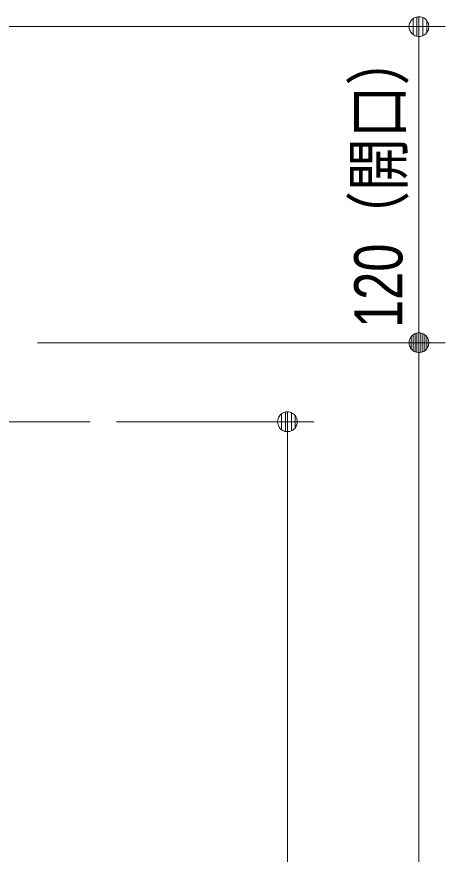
# Model space of a CAD drawing. Units: millimetres, scale not verified. Extents: x -3031 to 3031, y -1522 to 1522.
# Drawn here: x -46.6 to 116.2, y -444.2 to -126.2 of the extents above; entities that cross this region are included whole.
import ezdxf
from ezdxf.enums import TextEntityAlignment as Align

# ---------------------------------------------------------------- set-up
doc = ezdxf.new("R2010")
doc.units = ezdxf.units.MM
doc.header["$LTSCALE"] = 10
doc.linetypes.add('CHAIN1', pattern=[8, 5, -1, 1, -1])
for name, color, linetype, lineweight in [('0-1_5ボウル・キャビネット', 7, 'Continuous', 9), ('0-2_2寸法-1', 7, 'Continuous', 9), ('0-3_0', 7, 'Continuous', 9)]:
    doc.layers.add(name, color=color, linetype=linetype, lineweight=lineweight)
doc.styles.add('ＭＳ Ｐゴシック', font='')
doc.styles.get('ＭＳ Ｐゴシック').set_extended_font_data('MS PGothic')

# ---------------------------------------------------------------- blocks, each defined once
blk = doc.blocks.new('_Dot')
at = {"layer": '0-3_0'}
for p, q in [((-5, 0), (-10, 0)), ((4.89, 1), (-4.89, 1)), ((3.99, 3), (-3.99, 3)), ((4.58, -1.99), (-4.58, -1.99)), ((3, -3.99), (-3, -3.99))]:
    blk.add_line(p, q, dxfattribs=at)
for points in [[(5, 0), (4.96, 0.63), (4.84, 1.24), (4.65, 1.84), (4.38, 2.41), (4.05, 2.94), (3.64, 3.42), (3.19, 3.85), (2.68, 4.22), (2.13, 4.52), (1.55, 4.76), (0.94, 4.91), (0.31, 4.99), (-0.31, 4.99), (-0.94, 4.91), (-1.55, 4.76), (-2.13, 4.52), (-2.68, 4.22), (-3.19, 3.85), (-3.64, 3.42), (-4.05, 2.94), (-4.38, 2.41), (-4.65, 1.84), (-4.84, 1.24), (-4.96, 0.63), (-5, 0), (0, 0)], [(-5, 0), (-4.96, -0.63), (-4.84, -1.24), (-4.65, -1.84), (-4.38, -2.41), (-4.05, -2.94), (-3.64, -3.42), (-3.19, -3.85), (-2.68, -4.22), (-2.13, -4.52), (-1.55, -4.76), (-0.94, -4.91), (-0.31, -4.99), (0.31, -4.99), (0.94, -4.91), (1.55, -4.76), (2.13, -4.52), (2.68, -4.22), (3.19, -3.85), (3.64, -3.42), (4.05, -2.94), (4.38, -2.41), (4.65, -1.84), (4.84, -1.24), (4.96, -0.63), (5, 0), (0, 0)]]:
    blk.add_lwpolyline(points, close=True, dxfattribs=at)

msp = doc.modelspace()

# ---------------------------------------------------------------- linework, layer by layer
at = {"layer": '0-1_5ボウル・キャビネット', "linetype": 'CHAIN1'}
msp.add_line((-138.75, -280), (-18.75, -280), dxfattribs=at)
at = {"layer": '0-2_2寸法-1'}
for p, q in [((-83.75, -130), (116.25, -130)), ((106.25, -137.5), (106.25, -242.5)), ((-38.75, -250), (116.25, -250)), ((-38.75, -250), (116.25, -250)), ((106.25, -257.5), (106.25, -892.5)), ((-8.75, -280), (66.25, -280)), ((56.25, -287.5), (56.25, -892.5))]:
    msp.add_line(p, q, dxfattribs=at)

# ---------------------------------------------------------------- block references
at = {"layer": '0-2_2寸法-1', "xscale": 0.7503418, "yscale": 0.7503418}
for p, rotation in [((106.25, -130), 90), ((106.25, -250), 270), ((106.25, -250), 90), ((56.25, -280), 90)]:
    msp.add_blockref('_Dot', p, dxfattribs=dict(at, rotation=rotation))

# ---------------------------------------------------------------- texts
at = {"layer": '0-2_2寸法-1', "style": 'ＭＳ Ｐゴシック', "width": 0.8}
msp.add_text('120（開口）', height=18.33, rotation=90, dxfattribs=at).set_placement((105.46, -244.37), align=Align.BOTTOM_LEFT)

doc.saveas('drawing.dxf')
